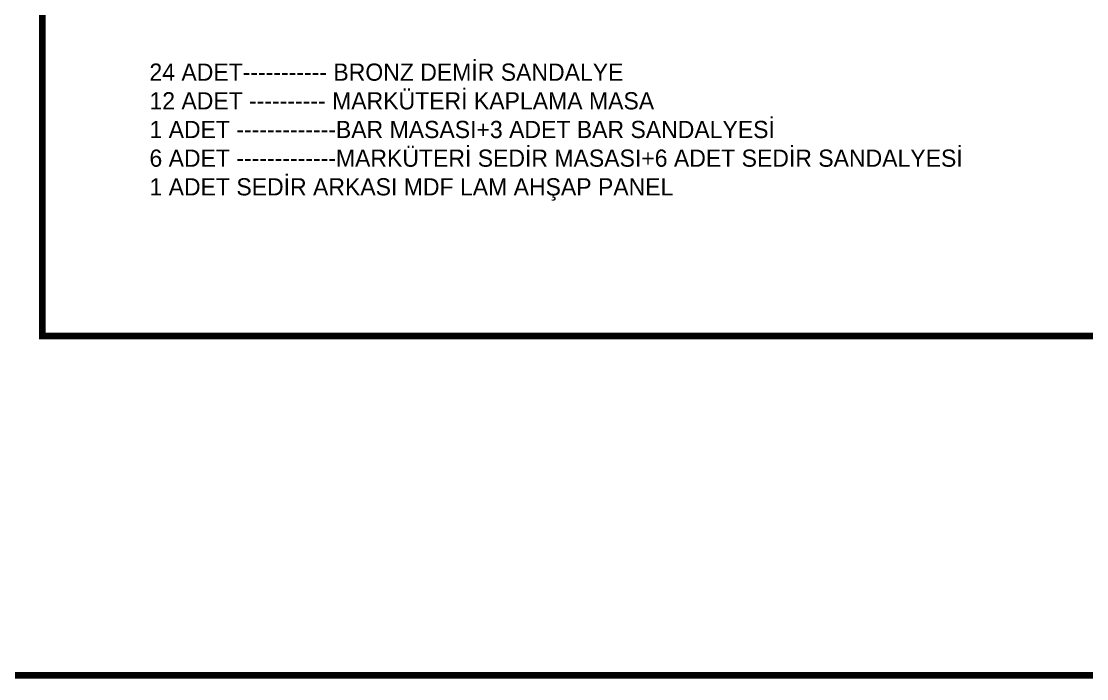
# Model space of a CAD drawing. Header units: millimetres. Extents: x 210628 to 232146, y -111309 to -91563.
# Drawn here: x 222963 to 225937, y -97695 to -95860 of the extents above; entities that cross this region are included whole.
import ezdxf

# ---------------------------------------------------------------- set-up
doc = ezdxf.new("R2010")
doc.units = ezdxf.units.MM
doc.layers.get('0').update_dxf_attribs({"lineweight": 20})
doc.layers.add('zemin yazı', color=7, linetype='Continuous', lineweight=15)
doc.styles.add('uban', font='GOTHIC.TTF')

msp = doc.modelspace()

# ---------------------------------------------------------------- linework, layer by layer
at = {"color": 2, "const_width": 18.49}
for points in [[(218202.73, -93118.93), (227509.73, -93118.93), (227509.73, -97685.45), (218202.73, -97685.45)], [(223022.05, -96738.61), (223022.05, -93873.52), (226974.78, -93873.52), (226974.78, -96738.61)]]:
    msp.add_lwpolyline(points, close=True, dxfattribs=at)

# ---------------------------------------------------------------- texts
at = {"layer": 'zemin yazı', "color": 1, "insert": (223321.09, -95977.89), "char_height": 48, "attachment_point": 1, "style": 'uban'}
msp.add_mtext('24 ADET----------- BRONZ DEMİR SANDALYE \\P12 ADET ---------- MARKÜTERİ KAPLAMA MASA\\P1 ADET -------------BAR MASASI+3 ADET BAR SANDALYESİ\\P6 ADET -------------MARKÜTERİ SEDİR MASASI+6 ADET SEDİR SANDALYESİ\\P1 ADET SEDİR ARKASI MDF LAM AHŞAP PANEL\\P ', dxfattribs=at)

doc.saveas('drawing.dxf')
